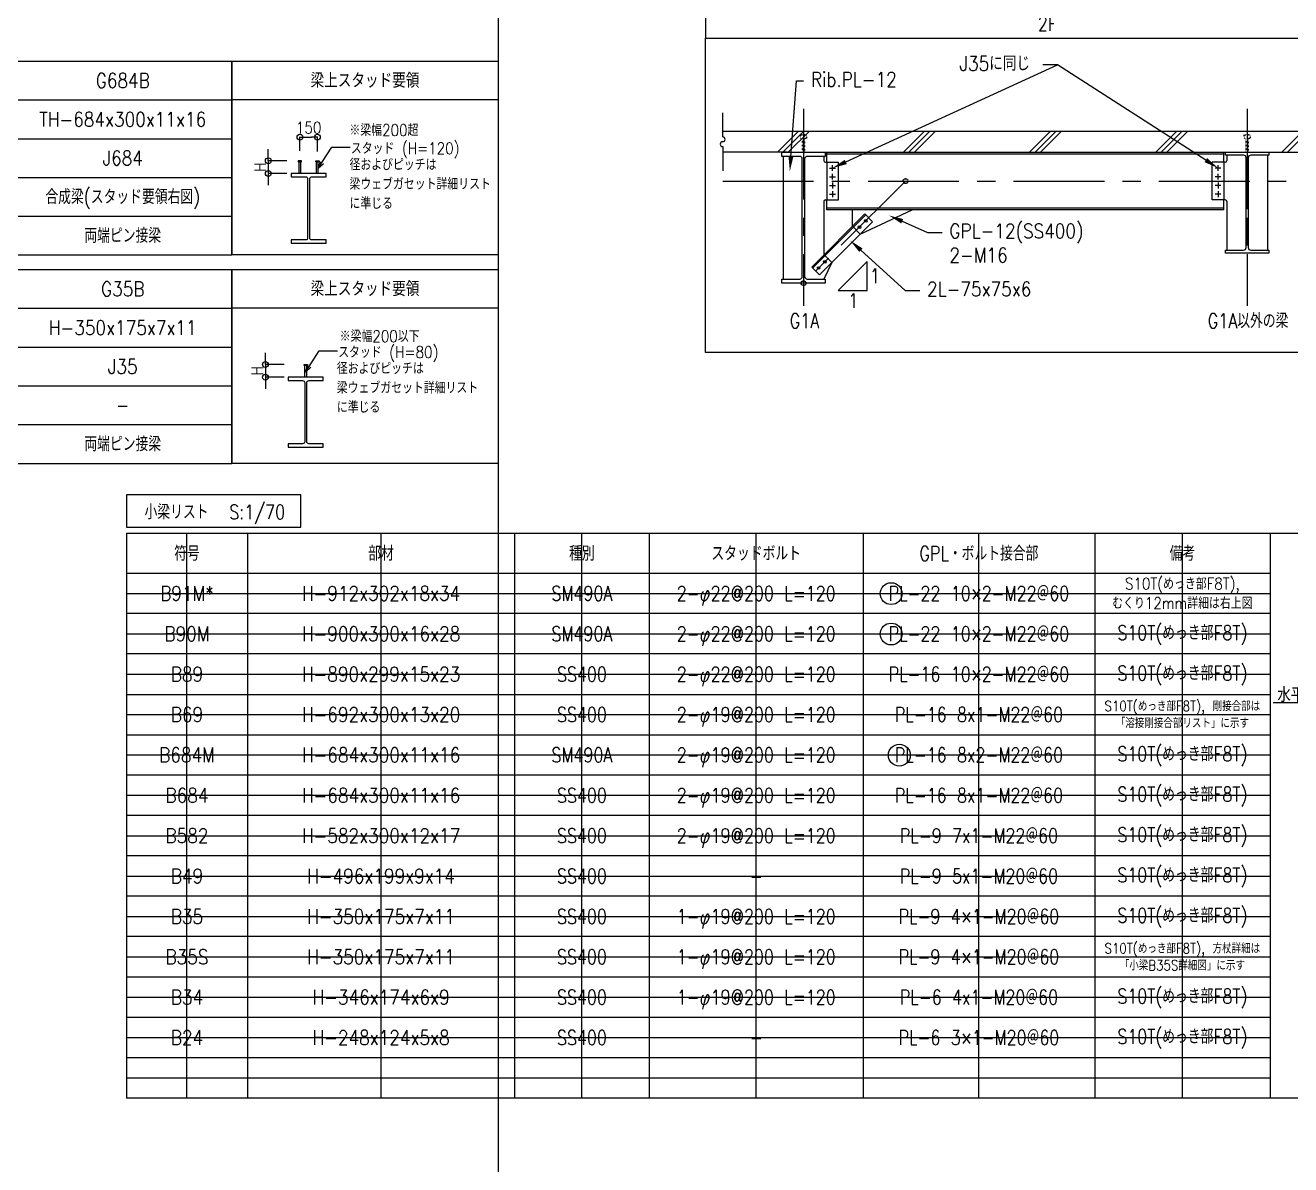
# Model space of a CAD drawing. Extents: x -668440 to 1010955, y -1678500 to 210463.
# Drawn here: x -154278 to -67254, y -679188 to -600807 of the extents above; entities that cross this region are included whole.
import ezdxf
from ezdxf import colors
from ezdxf.entities.mleader import LeaderData, LeaderLine
from ezdxf.enums import TextEntityAlignment as Align
from ezdxf.math import Vec2, Vec3

# ---------------------------------------------------------------- set-up
doc = ezdxf.new("R2010")
doc.units = 0
doc.header["$MEASUREMENT"] = 0
for name, pattern in [('CENTER', [2, 1.25, -0.25, 0.25, -0.25]), ('DASHED', [0.75, 0.5, -0.25]), ('DOT', [1.6, 0.4, -0.8, 0.4])]:
    doc.linetypes.add(name, pattern=pattern)
doc.layers.get('0').update_dxf_attribs({"color": 3, "linetype": 'CONTINUOUS'})
doc.layers.get('Defpoints').update_dxf_attribs({"color": 251, "linetype": 'CONTINUOUS'})
doc.layers.add('00_ADDL', color=253, linetype='CONTINUOUS', plot=False)
for name, color, linetype in [('RC床', 7, 'CONTINUOUS'), ('Sプレート', 1, 'CONTINUOUS'), ('Sプレート文字', 1, 'CONTINUOUS'), ('Sボルト', 2, 'CONTINUOUS'), ('S二次部材', 6, 'CONTINUOUS'), ('S二次部材文字', 6, 'CONTINUOUS'), ('S大梁', 4, 'CONTINUOUS'), ('S大梁文字', 4, 'CONTINUOUS'), ('s小梁', 7, 'CONTINUOUS'), ('S柱', 4, 'CONTINUOUS'), ('寸法', 3, 'CONTINUOUS'), ('注記', 3, 'CONTINUOUS'), ('罫線', 7, 'CONTINUOUS'), ('通り芯', 3, 'CENTER')]:
    doc.layers.add(name, color=color, linetype=linetype)
doc.styles.add('DRACAD', font='txt', dxfattribs={"width": 0.85, "bigfont": 'extfont2'})
doc.dimstyles.new('MYDIM', dxfattribs={"dimtxt": 120, "dimasz": 20, "dimexe": 1.25, "dimexo": 50, "dimgap": 50, "dimtad": 1, "dimdec": 4, "dimdsep": 46, "dimtxsty": 'DRACAD', "dimblk": 'ORIGIN', "dimcen": 2.5, "dimadec": 0, "dimazin": 0, "dimtfac": 1, "dimtdec": 4, "dimtmove": 0, "dimatfit": 3, "dimfxl": 1, "dimtolj": 1, "dimtzin": 0, "dimarcsym": 0})

# ---------------------------------------------------------------- blocks, each defined once
blk = doc.blocks.new('_ORIGIN')
at = {"color": 0, "linetype": 'ByBlock', "lineweight": -2}
blk.add_line((0, 0), (-1, 0), dxfattribs=at)
blk.add_circle((0, 0), 0.5, dxfattribs=at)
blk = doc.blocks.new('*D10491')
at = {"layer": 'Defpoints', "color": 0}
for p in [(75, 912), (-75, 746), (75, 739)]:
    blk.add_point(p, dxfattribs=at)
at = {"layer": '寸法', "color": 0, "lineweight": -2}
for p, q in [((-75, 796), (-75, 914)), ((-25, 912), (25, 912)), ((75, 789), (75, 914))]:
    blk.add_line(p, q, dxfattribs=at)
at = {"layer": '寸法', "color": 0, "linetype": 'ByBlock', "lineweight": -2, "xscale": 50, "yscale": 50, "zscale": 50, "rotation": 180}
blk.add_blockref('_ORIGIN', (-75, 912), dxfattribs=at)
at = {"layer": '寸法', "color": 0, "linetype": 'ByBlock', "lineweight": -2, "xscale": 50, "yscale": 50, "zscale": 50}
blk.add_blockref('_ORIGIN', (75, 912), dxfattribs=at)
at = {"layer": '寸法', "color": 0, "insert": (0, 994), "char_height": 100, "attachment_point": 5, "style": 'DRACAD'}
blk.add_mtext('\\A1;150', dxfattribs=at)
blk = doc.blocks.new('*D10492')
at = {"layer": 'Defpoints', "color": 0}
for p in [(-137, 710), (-347, 600), (-137, 600)]:
    blk.add_point(p, dxfattribs=at)
at = {"layer": '寸法', "color": 0, "lineweight": -2}
for p, q in [((-347, 760), (-347, 810)), ((-187, 710), (-348, 710)), ((-347, 710), (-347, 600)), ((-187, 600), (-348, 600)), ((-347, 550), (-347, 500))]:
    blk.add_line(p, q, dxfattribs=at)
at = {"layer": '寸法', "color": 0, "linetype": 'ByBlock', "lineweight": -2, "xscale": 50, "yscale": 50, "zscale": 50}
for p, rotation in [((-347, 710), 269.9999999999999), ((-347, 600), 89.99999999999991)]:
    blk.add_blockref('_ORIGIN', p, dxfattribs=dict(at, rotation=rotation))
at = {"layer": '寸法', "color": 0, "insert": (-417, 655), "char_height": 100, "attachment_point": 5, "rotation": 90, "style": 'DRACAD'}
blk.add_mtext('\\A1;H', dxfattribs=at)
blk = doc.blocks.new('*D10315')
at = {"layer": 'Defpoints', "color": 0}
for p in [(-137, 710), (-347, 600), (-137, 600)]:
    blk.add_point(p, dxfattribs=at)
at = {"layer": '寸法', "color": 0, "lineweight": -2}
for p, q in [((-347, 760), (-347, 810)), ((-187, 710), (-348, 710)), ((-347, 710), (-347, 600)), ((-187, 600), (-348, 600)), ((-347, 550), (-347, 500))]:
    blk.add_line(p, q, dxfattribs=at)
at = {"layer": '寸法', "color": 0, "linetype": 'ByBlock', "lineweight": -2, "xscale": 50, "yscale": 50, "zscale": 50}
for p, rotation in [((-347, 710), 269.9999999999999), ((-347, 600), 89.99999999999991)]:
    blk.add_blockref('_ORIGIN', p, dxfattribs=dict(at, rotation=rotation))
at = {"layer": '寸法', "color": 0, "insert": (-417, 655), "char_height": 100, "attachment_point": 5, "rotation": 90, "style": 'DRACAD'}
blk.add_mtext('\\A1;H', dxfattribs=at)
blk = doc.blocks.new('*D10529')
at = {"layer": 'Defpoints', "color": 0}
for p in [(-60161, -644005), (-59661, -644005), (-60161, -647422)]:
    blk.add_point(p, dxfattribs=at)
at = {"layer": '注記', "color": 0, "lineweight": -2}
for p, q in [((-60161, -645005), (-60161, -647422)), ((-59661, -645005), (-59661, -647422)), ((-60411, -647422), (-68467, -647422)), ((-59661, -647422), (-60161, -647422)), ((-59411, -647422), (-59161, -647422))]:
    blk.add_line(p, q, dxfattribs=at)
at = {"layer": '注記', "color": 0, "linetype": 'ByBlock', "lineweight": -2, "xscale": 250, "yscale": 250, "zscale": 250}
blk.add_blockref('_ORIGIN', (-60161, -647422), dxfattribs=at)
at = {"layer": '注記', "color": 0, "linetype": 'ByBlock', "lineweight": -2, "xscale": 250, "yscale": 250, "zscale": 250, "rotation": 180}
blk.add_blockref('_ORIGIN', (-59661, -647422), dxfattribs=at)
at = {"layer": '注記', "color": 0, "insert": (-64564, -646872), "char_height": 1000, "attachment_point": 5, "style": 'DRACAD'}
blk.add_mtext('\\A1;水平ボルト本数n', dxfattribs=at)
blk = doc.blocks.new('ピン大梁スタッド梁幅200超')
at = {"layer": 'S二次部材'}
for p, q in [((-87.76795, 709.99598), (-89.5, 708.99598)), ((-89.5, 708.99598), (-89.5, 700.99598)), ((-89.5, 700.99598), (-87.76795, 699.99598)), ((-62.23206, 709.99598), (-87.76795, 709.99598)), ((-87.76795, 699.99598), (-62.23206, 699.99598)), ((-83, 600), (-83, 696.99598)), ((-67, 600), (-67, 696.99598)), ((-60.5, 708.99598), (-62.23206, 709.99598)), ((-62.23206, 699.99598), (-60.5, 700.99598)), ((-60.5, 700.99598), (-60.5, 708.99598)), ((60.5, 708.99598), (62.23205, 709.99598)), ((60.5, 700.99598), (60.5, 708.99598)), ((62.23205, 699.99598), (60.5, 700.99598)), ((62.23205, 709.99598), (87.76794, 709.99598)), ((87.76794, 699.99598), (62.23205, 699.99598)), ((67, 600), (67, 696.99598)), ((83, 600), (83, 696.99598)), ((87.76794, 709.99598), (89.5, 708.99598)), ((89.5, 700.99598), (87.76794, 699.99598)), ((89.5, 708.99598), (89.5, 700.99598))]:
    blk.add_line(p, q, dxfattribs=at)
for centre, start, end in [((-86, 696.99598), 0, 90), ((-64, 696.99598), 90, 180), ((64, 696.99598), 0, 90), ((86, 696.99598), 90, 180)]:
    blk.add_arc(centre, 3, start, end, dxfattribs=at)
at = {"layer": 'S二次部材文字'}
for p, q in [((82.66171, 644.26407), (198.72016, 827.22883)), ((198.72016, 827.22883), (356.63736, 827.20586)), ((82.66171, 644.26407), (101.2245, 703.54215)), ((82.66171, 644.26407), (128.3766, 686.319))]:
    blk.add_line(p, q, dxfattribs=at)
at = {"layer": 'S大梁'}
blk.add_lwpolyline([(-150, 600), (-150, 572), (-27, 572, -0.4142135624), (-9, 554), (-9, 46, -0.4142135624), (-27, 28), (-150, 28), (-150, 0), (150, 0), (150, 28), (27, 28, -0.4142135624), (9, 46), (9, 554, -0.4142135624), (27, 572), (150, 572), (150, 600)], format="xyb", close=True, dxfattribs=at)
at = {"layer": 'S二次部材文字', "char_height": 100, "attachment_point": 1, "style": 'DRACAD'}
for s, insert, width in [('スタッド', (362.63736, 866.20586), 399.240375), ('(H=120)', (802.04361, 866.20586), 514.683375)]:
    blk.add_mtext(s, dxfattribs=dict(at, insert=insert, width=width))
at = {"layer": '注記', "char_height": 100, "attachment_point": 1, "style": 'DRACAD'}
for s, insert in [('※梁幅200超', (350.84396, 1022.66631)), ('径およびピッチは\\P梁ウェブガセット詳細リスト\\Pに準じる', (350.84396, 726.51078))]:
    blk.add_mtext(s, dxfattribs=dict(at, insert=insert))
at = {"layer": '寸法'}
dim = blk.add_linear_dim(base=(75, 912.29962), p1=(-75, 745.98158), p2=(75, 738.85045), dimstyle='MYDIM', override={"dimtxt": 100, "dimasz": 50, "dimexo": 50, "dimgap": 20, "dimtad": 1, "dimjust": 0, "dimtmove": 2}, dxfattribs=at)
dim.commit()
dim.dimension.update_dxf_attribs({"geometry": '*D10491', "text_midpoint": (0, 993.54962)})
dim = blk.add_linear_dim(base=(-347.10551, 600), p1=(-137.10551, 709.99598), p2=(-137.10551, 600), angle=90, text='H', dimstyle='MYDIM', override={"dimtxt": 100, "dimasz": 50, "dimexo": 50, "dimgap": 20, "dimtad": 1, "dimjust": 0, "dimtmove": 2}, dxfattribs=at)
dim.commit()
dim.dimension.update_dxf_attribs({"geometry": '*D10492', "text_midpoint": (-417.10551, 654.99799)})
blk = doc.blocks.new('ピン大梁スタッド梁幅200以下')
at = {"layer": 'S二次部材'}
for p, q in [((-14.5, 708.99598), (-12.76795, 709.99598)), ((-14.5, 700.99598), (-14.5, 708.99598)), ((-12.76795, 699.99598), (-14.5, 700.99598)), ((-12.76795, 709.99598), (12.76795, 709.99598)), ((12.76795, 699.99598), (-12.76795, 699.99598)), ((-8, 600), (-8, 696.99598)), ((8, 600), (8, 696.99598)), ((12.76795, 709.99598), (14.5, 708.99598)), ((14.5, 700.99598), (12.76795, 699.99598)), ((14.5, 708.99598), (14.5, 700.99598))]:
    blk.add_line(p, q, dxfattribs=at)
for centre, start, end in [((-11, 696.99598), 0, 90), ((11, 696.99598), 90, 180)]:
    blk.add_arc(centre, 3, start, end, dxfattribs=at)
at = {"layer": 'S二次部材文字'}
for p, q in [((-1.26674, 644.26407), (114.79171, 827.22883)), ((114.79171, 827.22883), (272.70891, 827.20586)), ((-1.26674, 644.26407), (17.29606, 703.54215)), ((-1.26674, 644.26407), (44.44815, 686.319))]:
    blk.add_line(p, q, dxfattribs=at)
at = {"layer": 'S大梁'}
blk.add_lwpolyline([(-150, 600), (-150, 572), (-27, 572, -0.4142135624), (-9, 554), (-9, 46, -0.4142135624), (-27, 28), (-150, 28), (-150, 0), (150, 0), (150, 28), (27, 28, -0.4142135624), (9, 46), (9, 554, -0.4142135624), (27, 572), (150, 572), (150, 600)], format="xyb", close=True, dxfattribs=at)
at = {"layer": 'S二次部材文字', "char_height": 100, "attachment_point": 1, "style": 'DRACAD'}
for s, insert, width in [('スタッド', (278.70891, 866.20586), 399.240375), ('(H=80)', (718.11516, 866.20586), 514.683375)]:
    blk.add_mtext(s, dxfattribs=dict(at, insert=insert, width=width))
at = {"layer": '注記', "char_height": 100, "attachment_point": 1, "style": 'DRACAD'}
for s, insert in [('※梁幅200以下', (291.81446, 1003.05866)), ('径およびピッチは\\P梁ウェブガセット詳細リスト\\Pに準じる', (266.91551, 726.51078))]:
    blk.add_mtext(s, dxfattribs=dict(at, insert=insert))
at = {"layer": '寸法'}
dim = blk.add_linear_dim(base=(-347.10551, 600), p1=(-137.10551, 709.99598), p2=(-137.10551, 600), angle=90, text='H', dimstyle='MYDIM', override={"dimtxt": 100, "dimasz": 50, "dimexo": 50, "dimgap": 20, "dimtad": 1, "dimjust": 0, "dimtmove": 2}, dxfattribs=at)
dim.commit()
dim.dimension.update_dxf_attribs({"geometry": '*D10315', "text_midpoint": (-417.10551, 654.99799)})
blk = doc.blocks.new('梁リスト')
for p, q in [((-244414.54184, -350546.05101, -34703.31), (-154414.54185, -350546.05101, -34703.31)), ((-154414.54185, -350546.05101, -34703.31), (-154414.54185, -363879.38435, -34703.31)), ((-244414.54184, -353212.71768, -34703.31), (-154414.54185, -353212.71768, -34703.31)), ((-239414.54184, -355879.38435, -34703.31), (-154414.54185, -355879.38435, -34703.31)), ((-244414.54184, -358546.05101, -34703.31), (-154414.54185, -358546.05101, -34703.31)), ((-229414.54184, -361212.71768, -34703.31), (-154414.54185, -361212.71768, -34703.31)), ((-199414.54184, -363879.38435, -34703.31), (-154414.54185, -363879.38435, -34703.31)), ((-244414.54184, -364879.38435, -34703.31), (-154414.54184, -364879.38435, -34703.31)), ((-154414.54184, -364879.38435, -34703.31), (-154414.54184, -378212.71768, -34703.31)), ((-244414.54184, -367546.05101, -34703.31), (-154414.54184, -367546.05101, -34703.31)), ((-239414.54184, -370212.71768, -34703.31), (-154414.54184, -370212.71768, -34703.31)), ((-244414.54184, -372879.38435, -34703.31), (-154414.54184, -372879.38435, -34703.31)), ((-229414.54184, -375546.05101, -34703.31), (-154414.54184, -375546.05101, -34703.31)), ((-244414.54184, -378212.71768, -34703.31), (-154414.54184, -378212.71768, -34703.31))]:
    blk.add_line(p, q)
for points in [[(-154414.54185, -350546.05101), (-136094.25075, -350546.05101), (-136094.25075, -363879.38435), (-154414.54185, -363879.38435)], [(-154414.54185, -350546.05101), (-136094.25075, -350546.05101), (-136094.25075, -353212.71768), (-154414.54185, -353212.71768)], [(-154414.54184, -364879.38435), (-136094.25075, -364879.38435), (-136094.25075, -378212.71768), (-154414.54184, -378212.71768)], [(-154414.54184, -364879.38435), (-136094.25075, -364879.38435), (-136094.25075, -367546.05101), (-154414.54184, -367546.05101)]]:
    blk.add_lwpolyline(points, close=True)
at = {"layer": '00_ADDL'}
blk.add_lwpolyline([(-246000, -294873.71862), (-136094.25075, -294873.71862), (-136094.25075, -427373.71862), (-246000, -427373.71862)], close=True, dxfattribs=at)
at = {"xscale": 8, "yscale": 8, "zscale": 8}
for name, p in [('ピン大梁スタッド梁幅200超', (-149128.94493, -363071.62096)), ('ピン大梁スタッド梁幅200以下', (-149328.94493, -377090.65394))]:
    blk.add_blockref(name, p, dxfattribs=at)
at = {"style": 'DRACAD'}
for s, width, p in [('G684B', 0.85, (-161914.54184, -351879.38435)), ('TH-684x300x11x16', 0.85, (-161914.54184, -354546.05102)), ('合成梁(スタッド要領右図)', 0.8, (-161914.54185, -359879.38435, 69406.62)), ('両端ピン接梁', 0.8, (-161914.54184, -362546.05102)), ('G35B', 0.85, (-161914.54184, -366212.71768)), ('H-350x175x7x11', 0.85, (-161914.54184, -368879.38435)), ('-', 0.8, (-161914.54184, -374212.71768)), ('両端ピン接梁', 0.8, (-161914.54184, -376879.38435))]:
    blk.add_text(s, height=1000, dxfattribs=dict(at, width=width)).set_placement(p, align=Align.MIDDLE_CENTER)
at = {"style": 'DRACAD', "width": 0.85}
for s, p in [('J684', (-161914.54184, -357212.71768)), ('J35', (-161914.54184, -371546.05101))]:
    blk.add_text(s, height=1000, dxfattribs=at).set_placement(p, align=Align.MIDDLE)
at = {"char_height": 1000, "width": 18320.2910908, "attachment_point": 5, "style": 'DRACAD'}
for insert in [(-145254.3963, -351879.38435), (-145254.3963, -366212.71768)]:
    blk.add_mtext('梁上スタッド要領', dxfattribs=dict(at, insert=insert))
blk = doc.blocks.new('横補剛材詳細図')
at = {"linetype": 'DOT'}
for points in [[(51004.6969, -1636009.02814), (50994.1969, -1636009.02814), (50994.1969, -1635984.02814), (51034.1969, -1635984.02814), (51034.1969, -1636009.02814), (51023.6969, -1636009.02814)], [(51023.6969, -1635984.02814), (51004.6969, -1635984.02814)], [(51004.6969, -1636009.02814), (51004.6969, -1636104.02814), (51023.6969, -1636104.02814), (51023.6969, -1636009.02814)], [(54055.97895, -1636009.02814), (54045.47895, -1636009.02814), (54045.47895, -1635984.02814), (54085.47895, -1635984.02814), (54085.47895, -1636009.02814), (54074.97895, -1636009.02814)], [(54074.97895, -1635984.02814), (54055.97895, -1635984.02814)], [(54055.97895, -1636009.02814), (54055.97895, -1636104.02814), (54074.97895, -1636104.02814), (54074.97895, -1636009.02814)]]:
    blk.add_lwpolyline(points, dxfattribs=at)
at = {"layer": 'RC床'}
for p, q in [((50458.64135, -1635998.47259), (50458.64135, -1635831.80592)), ((50458.64135, -1635959.5837), (54903.08579, -1635959.5837)), ((50978.94019, -1635959.5837), (50834.49574, -1636104.02814)), ((51016.65255, -1635959.5837), (50872.2081, -1636104.02814)), ((51054.36491, -1635959.5837), (50909.92047, -1636104.02814)), ((51846.3245, -1635959.5837), (51701.88006, -1636104.02814)), ((51884.03687, -1635959.5837), (51739.59242, -1636104.02814)), ((51921.74923, -1635959.5837), (51777.30478, -1636104.02814)), ((52713.70882, -1635959.5837), (52569.26438, -1636104.02814)), ((52751.42118, -1635959.5837), (52606.97674, -1636104.02814)), ((52789.13355, -1635959.5837), (52644.6891, -1636104.02814)), ((53581.09314, -1635959.5837), (53436.6487, -1636104.02814)), ((53618.8055, -1635959.5837), (53474.36106, -1636104.02814)), ((53656.51786, -1635959.5837), (53512.07342, -1636104.02814)), ((54448.47746, -1635959.5837), (54304.03301, -1636104.02814)), ((54486.18982, -1635959.5837), (54341.74538, -1636104.02814)), ((50458.64135, -1636065.13925), (50458.64135, -1636231.80592)), ((50903.08579, -1636102.69481), (50458.64135, -1636102.69481)), ((50903.08579, -1636104.02814), (50458.64135, -1636104.02814)), ((51125.30801, -1636102.69481), (53954.36784, -1636102.69481)), ((51125.30801, -1636104.02814), (53954.36784, -1636104.02814)), ((54176.59006, -1636102.69481), (54875.30801, -1636102.69481)), ((54176.59006, -1636104.02814), (54875.30801, -1636104.02814))]:
    blk.add_line(p, q, dxfattribs=at)
for centre, start, end in [((50458.64135, -1636048.47259), 90, 270), ((50458.64135, -1636015.13925), 270, 90)]:
    blk.add_arc(centre, 16.66667, start, end, dxfattribs=at)
at = {"layer": 'Sプレート'}
for p, q in [((50874.1969, -1636132.91703), (50874.1969, -1636976.02814)), ((51154.1969, -1636132.02814), (51154.1969, -1636160.91703)), ((53925.47895, -1636124.02814), (53925.47895, -1636160.91703)), ((54205.47895, -1636124.02814), (54205.47895, -1636777.02814)), ((54205.47895, -1636124.02814), (54205.47895, -1636777.02814)), ((51165.30801, -1636172.02814), (51254.1969, -1636172.02814)), ((51254.1969, -1636432.02814), (51254.1969, -1636172.02814)), ((53914.36784, -1636172.02814), (53825.47895, -1636172.02814)), ((53825.47895, -1636432.02814), (53825.47895, -1636172.02814)), ((51154.1969, -1636443.13925), (51154.1969, -1636809.85805)), ((51165.30801, -1636432.02814), (51254.1969, -1636432.02814)), ((53914.36784, -1636432.02814), (53825.47895, -1636432.02814)), ((53925.47895, -1636443.13925), (53925.47895, -1636777.02814)), ((51352.02681, -1636613.16523), (51352.02681, -1636500.02814)), ((51405.05982, -1636666.19823), (51761.41273, -1636500.02814)), ((53925.47895, -1636498.13925), (53925.47895, -1636777.02814)), ((51352.02681, -1636613.16523), (51405.05982, -1636666.19823)), ((51155.33399, -1636809.85805), (51154.1969, -1636809.85805)), ((51208.367, -1636862.89106), (51155.33399, -1636809.85805)), ((51208.367, -1636862.89106), (51154.1969, -1636976.02814))]:
    blk.add_line(p, q, dxfattribs=at)
for centre, start, end in [((51165.30801, -1636160.91703), 180, 270), ((53914.36784, -1636160.91703), 270, 0), ((51165.30801, -1636443.13925), 90, 180), ((53914.36784, -1636443.13925), 0, 90)]:
    blk.add_arc(centre, 11.11111, start, end, dxfattribs=at)
at = {"layer": 'Sボルト'}
for p, q in [((51194.1969, -1636212.02814), (51234.1969, -1636212.02814)), ((51214.1969, -1636232.02814), (51214.1969, -1636192.02814)), ((53885.47895, -1636212.02814), (53845.47895, -1636212.02814)), ((53865.47895, -1636232.02814), (53865.47895, -1636192.02814)), ((51194.1969, -1636272.02814), (51234.1969, -1636272.02814)), ((51214.1969, -1636292.02814), (51214.1969, -1636252.02814)), ((51214.1969, -1636312.02814), (51214.1969, -1636352.02814)), ((53885.47895, -1636272.02814), (53845.47895, -1636272.02814)), ((53865.47895, -1636292.02814), (53865.47895, -1636252.02814)), ((53865.47895, -1636312.02814), (53865.47895, -1636352.02814)), ((51194.1969, -1636332.02814), (51234.1969, -1636332.02814)), ((51194.1969, -1636392.02814), (51234.1969, -1636392.02814)), ((51214.1969, -1636372.02814), (51214.1969, -1636412.02814)), ((53885.47895, -1636332.02814), (53845.47895, -1636332.02814)), ((53885.47895, -1636392.02814), (53845.47895, -1636392.02814)), ((53865.47895, -1636372.02814), (53865.47895, -1636412.02814))]:
    blk.add_line(p, q, dxfattribs=at)
at = {"layer": 'S二次部材', "linetype": 'CENTER', "ltscale": 500}
for p, q in [((51436.87962, -1636528.31241), (51070.48117, -1636894.71086)), ((51443.24358, -1636534.67637), (51076.84513, -1636901.07482)), ((51489.91263, -1636581.34542), (51123.51418, -1636947.74387))]:
    blk.add_line(p, q, dxfattribs=at)
at = {"layer": 'S二次部材'}
for p, q in [((51436.87962, -1636528.31241), (51489.91263, -1636581.34542)), ((51123.51418, -1636947.74387), (51070.48117, -1636894.71086))]:
    blk.add_line(p, q, dxfattribs=at)
for centre in [(51442.18292, -1636576.04212), (51399.75652, -1636618.46853), (51118.21088, -1636900.01416), (51160.63729, -1636857.58776)]:
    blk.add_circle(centre, 9, dxfattribs=at)
at = {"layer": 'S大梁'}
blk.add_lwpolyline([(53915.47895, -1636777.02814), (54040.97895, -1636777.02814), (54053.70687, -1636771.75606), (54058.97895, -1636759.02814), (54058.97895, -1636142.02814), (54053.70687, -1636129.30022), (54040.97895, -1636124.02814), (53915.47895, -1636124.02814), (53915.47895, -1636104.02814), (54215.47895, -1636104.02814), (54215.47895, -1636124.02814), (54089.97895, -1636124.02814), (54077.25103, -1636129.30022), (54071.97895, -1636142.02814), (54071.97895, -1636759.02814), (54077.25103, -1636771.75606), (54089.97895, -1636777.02814), (54215.47895, -1636777.02814), (54215.47895, -1636797.02814), (53915.47895, -1636797.02814)], close=True, dxfattribs=at)
at = {"layer": 's小梁'}
for p, q in [((51174.1969, -1636172.02814), (51174.1969, -1636104.02814)), ((51174.1969, -1636104.02814), (53905.47895, -1636104.02814)), ((51174.1969, -1636115.02814), (53905.47895, -1636115.02814)), ((53905.47895, -1636172.02814), (53905.47895, -1636104.02814)), ((51174.1969, -1636500.02814), (51174.1969, -1636432.02814)), ((53905.47895, -1636500.02814), (53905.47895, -1636432.02814))]:
    blk.add_line(p, q, dxfattribs=at)
at = {"layer": 's小梁', "linetype": 'DASHED', "ltscale": 1000}
for p, q in [((51174.1969, -1636172.02814), (51174.1969, -1636432.02814)), ((53905.47895, -1636172.02814), (53905.47895, -1636432.02814))]:
    blk.add_line(p, q, dxfattribs=at)
at = {"layer": 's小梁'}
for points in [[(53905.47895, -1636489.02814), (51174.1969, -1636489.02814)], [(53905.47895, -1636500.02814), (51174.1969, -1636500.02814)]]:
    blk.add_lwpolyline(points, dxfattribs=at)
at = {"layer": 'S柱'}
blk.add_lwpolyline([(51164.1969, -1636104.02814), (51164.1969, -1636132.02814), (51040.1969, -1636132.02814, 0.4142135624), (51022.1969, -1636150.02814), (51022.1969, -1636958.02814, 0.4142135624), (51040.1969, -1636976.02814), (51164.1969, -1636976.02814), (51164.1969, -1637004.02814), (50864.1969, -1637004.02814), (50864.1969, -1636976.02814), (50988.1969, -1636976.02814, 0.4142135624), (51006.1969, -1636958.02814), (51006.1969, -1636150.02814, 0.4142135624), (50988.1969, -1636132.02814), (50864.1969, -1636132.02814), (50864.1969, -1636104.02814)], format="xyb", close=True, dxfattribs=at)
at = {"layer": '注記'}
blk.add_lwpolyline([(51451.54328, -1637054.21841), (51451.54328, -1636854.21841), (51251.54328, -1637054.21841)], close=True, dxfattribs=at)
at = {"layer": '罫線'}
for points in [[(50339.66919, -1635319.48282), (55142.51897, -1635319.48282), (55142.51897, -1635119.48282), (50339.66919, -1635119.48282)], [(50339.66919, -1635319.48282), (55142.51897, -1635319.48282), (55142.51897, -1637482.0528), (50339.66919, -1637482.0528)]]:
    blk.add_lwpolyline(points, close=True, dxfattribs=at)
at = {"layer": '通り芯', "linetype": 'CENTER', "ltscale": 500}
for p, q in [((51014.1969, -1635804.62053), (51014.1969, -1637159.5837)), ((54065.47895, -1635804.62053), (54065.47895, -1637159.5837)), ((54065.47895, -1635870.69481), (54065.47895, -1636881.80592)), ((50458.64135, -1636302.02814), (54903.08579, -1636302.02814)), ((51716.1969, -1636302.02814), (51014.1969, -1637004.02814))]:
    blk.add_line(p, q, dxfattribs=at)
at = {"layer": '通り芯'}
for centre in [(51716.1969, -1636302.02814), (51014.1969, -1637004.02814)]:
    blk.add_circle(centre, 16.66667, dxfattribs=at)
at = {"layer": 'S大梁文字', "style": 'DRACAD', "width": 0.8}
for s, p in [('G1A', (51020.81597, -1637313.52881)), ('G1A以外の梁', (54072.09802, -1637313.52881))]:
    blk.add_text(s, height=100, dxfattribs=at).set_placement(p, align=Align.CENTER)
at = {"layer": '注記', "style": 'DRACAD', "width": 0.8}
blk.add_text('2F', height=100, dxfattribs=at).set_placement((52691.09408, -1635219.48282), align=Align.MIDDLE_CENTER)
blk.add_text('1', height=100, dxfattribs=at).set_placement((51471.54328, -1636954.21841), align=Align.MIDDLE_LEFT)
blk.add_text('1', height=100, dxfattribs=at).set_placement((51356.55521, -1637074.21841), align=Align.TOP_CENTER)
at = {"layer": 'Sプレート文字'}
ml = blk.add_multileader_mtext('Standard', dxfattribs=at)
ml.set_content('J35に同じ', style='DRACAD')
ml.set_leader_properties(color=256)
ml.build(insert=Vec2(0, 0))
ml.multileader.update_dxf_attribs({"dogleg_length": 100, "arrow_head_size": 100})
ctx = ml.context
ctx.base_point, ctx.char_height, ctx.arrow_head_size, ctx.landing_gap_size, ctx.plane_origin = Vec3(52037.2471, -1635502.67401), 100, 100, 50, Vec3(74347.17235, -1023166.8508)
notes = []
notes.append((ctx, [(1, (1, 1, 0), (52759.9971, -1635502.67401), (-1, 0), 100, [(0, [(51214.1969, -1636212.02814)], 0, []), (1, [(53865.47895, -1636212.02814)], 0, [])])]))
ctx.mtext.insert = Vec3(52087.2471, -1635442.67401)
ml = blk.add_multileader_mtext('Standard', dxfattribs=at)
ml.set_content('Rib.PL-12', style='DRACAD')
ml.set_leader_properties(color=256)
ml.build(insert=Vec2(0, 0))
ml.multileader.update_dxf_attribs({"dogleg_length": 100, "arrow_head_size": 100})
ctx = ml.context
ctx.base_point, ctx.char_height, ctx.arrow_head_size, ctx.landing_gap_size, ctx.plane_origin = Vec3(51015.31385, -1635613.02186), 100, 100, 50, Vec3(73884.04224, -1024677.19865)
notes.append((ctx, [(0, (1, 1, 0), (50965.91228, -1635613.02186), (1, 0), 49.40157, [(0, [(50920.32953, -1636234.19711)], 0, [])])]))
ctx.mtext.insert = Vec3(51065.31385, -1635553.02186)
ml = blk.add_multileader_mtext('Standard', dxfattribs=at)
ml.set_content('GPL-12(SS400)\\P2-M16', style='DRACAD')
ml.set_leader_properties(color=256)
ml.build(insert=Vec2(0, 0))
ml.multileader.update_dxf_attribs({"dogleg_length": 100, "arrow_head_size": 100})
ctx = ml.context
ctx.base_point, ctx.char_height, ctx.arrow_head_size, ctx.landing_gap_size, ctx.plane_origin = Vec3(51967.60544, -1636655.09401), 100, 100, 50, Vec3(74433.96964, -1024243.35729)
notes.append((ctx, [(0, (1, 1, 0), (51867.60544, -1636655.09401), (1, 0), 100, [(0, [(51601.5902, -1636538.40309)], 0, [])])]))
ctx.mtext.insert = Vec3(52017.60544, -1636595.09401)
at = {"layer": 'S二次部材文字'}
ml = blk.add_multileader_mtext('Standard', dxfattribs=at)
ml.set_content('2L-75x75x6', style='DRACAD')
ml.set_leader_properties(color=256)
ml.build(insert=Vec2(0, 0))
ml.multileader.update_dxf_attribs({"dogleg_length": 100, "arrow_head_size": 100})
ctx = ml.context
ctx.base_point, ctx.char_height, ctx.arrow_head_size, ctx.landing_gap_size, ctx.plane_origin = Vec3(51813.77711, -1637054.73585), 100, 100, 50, Vec3(74290.31447, -1024483.69703)
notes.append((ctx, [(0, (1, 1, 0), (51713.77711, -1637054.73585), (1, 0), 100, [(0, [(51335.02518, -1636710.37048)], 0, [])])]))
ctx.mtext.insert = Vec3(51863.77711, -1636994.73585)
for ctx, leaders in notes:
    for number, flags, end, landing, length, lines in leaders:
        leader = LeaderData()
        leader.index, (leader.has_last_leader_line, leader.has_dogleg_vector, leader.attachment_direction) = number, flags
        leader.last_leader_point, leader.dogleg_vector, leader.dogleg_length = Vec3(end), Vec3(landing), length
        for number, points, colour, breaks in lines:
            line = LeaderLine()
            line.index, line.vertices, line.color, line.breaks = number, Vec3.list(points), colors.encode_raw_color(colour), breaks
            leader.lines.append(line)
        ctx.leaders.append(leader)

msp = doc.modelspace()

# ---------------------------------------------------------------- linework, layer by layer
at = {"layer": 'Defpoints'}
for p, q in [((-143159.44042, -674610.2587, 333.33333), (-143159.44042, -635754.65505, 333.33333)), ((-129810.83045, -674610.2587, 333.33333), (-129810.83045, -635754.65505, 333.33333)), ((-115998.563, -674610.2587, 333.33333), (-115998.563, -635754.65505, 333.33333)), ((-104013.26399, -674610.2587, 333.33333), (-104013.26399, -635754.65505, 333.33333)), ((-88694.8879, -674610.2587, 333.33333), (-88694.8879, -635754.65505, 333.33333)), ((-74703.92532, -674610.2587, 333.33333), (-74703.92532, -635754.65505, 333.33333)), ((-147325.41257, -639888.03647, 333.33333), (-68675.66945, -639888.03647, 333.33333)), ((-147325.41257, -642665.81425, 333.33333), (-68675.66945, -642665.81425, 333.33333)), ((-147325.41257, -645443.59203, 333.33333), (-68675.66945, -645443.59203, 333.33333)), ((-147325.41257, -648221.36981, 333.33333), (-68675.66945, -648221.36981, 333.33333)), ((-147325.41257, -650999.14758, 333.33333), (-68675.66945, -650999.14758, 333.33333)), ((-147325.41257, -653776.92536, 333.33333), (-68675.66945, -653776.92536, 333.33333)), ((-147325.41257, -656554.70314, 333.33333), (-68675.66945, -656554.70314, 333.33333)), ((-147325.41257, -659332.48092, 333.33333), (-68675.66945, -659332.48092, 333.33333)), ((-147325.41257, -662110.2587, 333.33333), (-68675.66945, -662110.2587, 333.33333)), ((-147325.41257, -664888.03647, 333.33333), (-68675.66945, -664888.03647, 333.33333)), ((-147325.41257, -667665.81425, 333.33333), (-68675.66945, -667665.81425, 333.33333)), ((-147325.41257, -670443.59203, 333.33333), (-68675.66945, -670443.59203, 333.33333)), ((-147325.41257, -673221.36981, 333.33333), (-68675.66945, -673221.36981, 333.33333))]:
    msp.add_line(p, q, dxfattribs=at)
at = {"layer": '注記'}
for p, q in [((-147325.41257, -633114.84027, 333.33333), (-147325.41257, -635337.98838, 333.33333)), ((-135328.19056, -633114.84027, 333.33333), (-147325.41257, -633114.84027, 333.33333)), ((-135328.19056, -635337.98838, 333.33333), (-135328.19056, -633114.84027, 333.33333)), ((-147325.41257, -635337.98838, 333.33333), (-135328.19056, -635337.98838, 333.33333)), ((-147325.41257, -635754.65505, 333.33333), (-47813.35565, -635754.65505, 333.33333)), ((-147325.41257, -635754.65505, 333.33333), (-147325.41257, -674610.2587, 333.33333)), ((-138993.46827, -635754.65505, 333.33333), (-138993.46827, -674610.2587, 333.33333)), ((-120628.19263, -635754.65505, 333.33333), (-120628.19263, -674610.2587, 333.33333)), ((-111368.93337, -635754.65505, 333.33333), (-111368.93337, -674610.2587, 333.33333)), ((-96657.5946, -635754.65505, 333.33333), (-96657.5946, -674610.2587, 333.33333)), ((-80732.18119, -635754.65505, 333.33333), (-80732.18119, -674610.2587, 333.33333)), ((-68675.66945, -635754.65505, 333.33333), (-68675.66945, -674610.2587, 333.33333)), ((-147325.41257, -638499.14758, 333.33333), (-68675.66945, -638499.14758, 333.33333)), ((-68675.66945, -641276.92536, 333.33333), (-147325.41257, -641276.92536, 333.33333)), ((-68675.66945, -644054.70314, 333.33333), (-147325.41257, -644054.70314, 333.33333)), ((-147325.41257, -646832.48092, 333.33333), (-68675.66945, -646832.48092, 333.33333)), ((-147325.41257, -649610.2587, 333.33333), (-68675.66945, -649610.2587, 333.33333)), ((-68675.66945, -652388.03647, 333.33333), (-147325.41257, -652388.03647, 333.33333)), ((-68675.66945, -655165.81425, 333.33333), (-147325.41257, -655165.81425, 333.33333)), ((-68675.66945, -657943.59203, 333.33333), (-147325.41257, -657943.59203, 333.33333)), ((-68675.66945, -657943.59203, 333.33333), (-147325.41257, -657943.59203, 333.33333)), ((-68675.66945, -660721.36981, 333.33333), (-147325.41257, -660721.36981, 333.33333)), ((-68675.66945, -663499.14758, 333.33333), (-147325.41257, -663499.14758, 333.33333)), ((-68675.66945, -666276.92536, 333.33333), (-147325.41257, -666276.92536, 333.33333)), ((-68675.66945, -669054.70314, 333.33333), (-147325.41257, -669054.70314, 333.33333)), ((-68675.66945, -671832.48092, 333.33333), (-147325.41257, -671832.48092, 333.33333)), ((-47813.35565, -674610.2587, 333.33333), (-147325.41257, -674610.2587, 333.33333))]:
    msp.add_line(p, q, dxfattribs=at)
for centre in [(-94731.78273, -639903.62849, 34703.31), (-94731.78273, -642681.40627, 34703.31), (-94168.63153, -651014.7396, 34703.31)]:
    msp.add_circle(centre, 750, dxfattribs=at)

# ---------------------------------------------------------------- block references
msp.add_blockref('梁リスト', (14339.11049, -252728.48218))
at = {"xscale": 10, "yscale": 10, "zscale": 10}
msp.add_blockref('横補剛材詳細図', (-610901.63483, 15751496.77155), dxfattribs=at)

# ---------------------------------------------------------------- texts
at = {"style": 'DRACAD'}
for s, width, p in [('B91M*', 0.85, (-143159.44042, -639888.03647, 333.33333)), ('H-912x302x18x34', 0.85, (-129810.83045, -639888.03647, 333.33333)), ('B90M', 0.85, (-143159.44042, -642665.81425, 333.33333)), ('H-900x300x16x28', 0.85, (-129810.83045, -642665.81425, 333.33333)), ('B89', 0.85, (-143159.44042, -645443.59203, 333.33333)), ('H-890x299x15x23', 0.85, (-129810.83045, -645443.59203, 333.33333)), ('B69', 0.85, (-143159.44042, -648221.36981, 333.33333)), ('H-692x300x13x20', 0.85, (-129810.83045, -648221.36981, 333.33333)), ('B684M', 0.85, (-143159.44042, -650999.14758, 333.33333)), ('H-684x300x11x16', 0.85, (-129810.83045, -650999.14758, 333.33333)), ('B684', 0.85, (-143159.44042, -653776.92536, 333.33333)), ('H-684x300x11x16', 0.85, (-129810.83045, -653776.92536, 333.33333)), ('B582', 0.85, (-143159.44042, -656554.70314, 333.33333)), ('H-582x300x12x17', 0.85, (-129810.83045, -656554.70314, 333.33333)), ('SS400', 0.8, (-115998.563, -656554.70314, 333.33333)), ('PL-9 7x1-M22＠60', 0.8, (-88694.8879, -656554.70314, 54316.26)), ('PL-9 5x1-M20＠60', 0.8, (-88694.8879, -659332.48092, 54316.26)), ('B49', 0.85, (-143159.44042, -659332.48092, 333.33333)), ('H-496x199x9x14', 0.85, (-129810.83045, -659332.48092, 333.33333)), ('SS400', 0.8, (-115998.563, -659332.48092, 333.33333)), ('-', 0.8, (-104013.26399, -659332.48092, 333.33333)), ('B24', 0.85, (-143159.44042, -670443.59203, 333.33333)), ('H-248x124x5x8', 0.85, (-129810.83045, -670443.59203, 333.33333))]:
    msp.add_text(s, height=1000, dxfattribs=dict(at, width=width)).set_placement(p, align=Align.MIDDLE_CENTER)
at = {"style": 'DRACAD', "width": 0.8}
for p in [(-74703.92532, -656554.70314, 333.33333), (-74703.92532, -659332.48092, 333.33333)]:
    msp.add_text('S10T(めっき部F8T)', height=1000, dxfattribs=at).set_placement(p, align=Align.MIDDLE)
at = {"layer": '注記', "style": 'DRACAD', "width": 0.8}
msp.add_text('小梁リスト  S:1/70', height=1000, dxfattribs=at).set_placement((-141245.78305, -634783.82173, 333.33333), align=Align.CENTER)
at = {"layer": '注記', "style": 'DRACAD'}
for s, width, p in [('符号', 0.8, (-143159.44042, -637141.07289, 333.33333)), ('部材', 0.8, (-129810.83045, -637141.07289, 333.33333)), ('種別', 0.8, (-115998.563, -637141.07289, 333.33333)), ('スタッドボルト', 0.8, (-104013.26399, -637141.07289, 333.33333)), ('GPL・ボルト接合部', 0.8, (-88694.8879, -637141.07289, 333.33333)), ('備考', 0.8, (-74703.92532, -637141.07289, 333.33333)), ('SM490A', 0.8, (-115998.563, -639888.03647, 333.33333)), ('2-φ22@200 L=120', 0.8, (-104013.26399, -639888.03647, 333.33333)), ('PL-22 10×2-M22＠60', 0.8, (-88694.8879, -639888.03647, 54316.26)), ('SM490A', 0.8, (-115998.563, -642665.81425, 333.33333)), ('2-φ22@200 L=120', 0.8, (-104013.26399, -642665.81425, 333.33333)), ('PL-22 10×2-M22＠60', 0.8, (-88694.8879, -642665.81425, 54316.26)), ('SS400', 0.8, (-115998.563, -645443.59203, 333.33333)), ('2-φ22@200 L=120', 0.8, (-104013.26399, -645443.59203, 333.33333)), ('PL-16 10×2-M22＠60', 0.8, (-88694.8879, -645443.59203, 54316.26)), ('SS400', 0.8, (-115998.563, -648221.36981, 333.33333)), ('2-φ19@200 L=120', 0.8, (-104013.26399, -648221.36981, 333.33333)), ('PL-16 8x1-M22＠60', 0.8, (-88694.8879, -648221.36981, 54316.26)), ('SM490A', 0.8, (-115998.563, -650999.14758, 333.33333)), ('2-φ19@200 L=120', 0.8, (-104013.26399, -650999.14758, 333.33333)), ('PL-16 8x2-M22＠60', 0.8, (-88694.8879, -650999.14758, 54316.26)), ('SS400', 0.8, (-115998.563, -653776.92536, 333.33333)), ('2-φ19@200 L=120', 0.8, (-104013.26399, -653776.92536, 333.33333)), ('PL-16 8x1-M22＠60', 0.8, (-88694.8879, -653776.92536, 54316.26)), ('2-φ19@200 L=120', 0.8, (-104013.26399, -656554.70314, 333.33333)), ('B35', 0.85, (-143159.44042, -662110.2587, 333.33333)), ('H-350x175x7x11', 0.85, (-129810.83045, -662110.2587, 333.33333)), ('SS400', 0.8, (-115998.563, -662110.2587, 333.33333)), ('1-φ19@200 L=120', 0.8, (-104013.26399, -662110.2587, 333.33333)), ('PL-9 4×1-M20＠60', 0.8, (-88694.8879, -662110.2587, 333.33333)), ('B35S', 0.85, (-143159.44042, -664888.03647, 333.33333)), ('H-350x175x7x11', 0.85, (-129810.83045, -664888.03647, 333.33333)), ('SS400', 0.8, (-115998.563, -664888.03647, 333.33333)), ('1-φ19@200 L=120', 0.8, (-104013.26399, -664888.03647, 333.33333)), ('PL-9 4×1-M20＠60', 0.8, (-88694.8879, -664888.03647, 333.33333)), ('B34', 0.85, (-143159.44042, -667665.81425, 333.33333)), ('H-346x174x6x9', 0.85, (-129810.83045, -667665.81425, 333.33333)), ('SS400', 0.8, (-115998.563, -667665.81425, 333.33333)), ('1-φ19@200 L=120', 0.8, (-104013.26399, -667665.81425, 333.33333)), ('PL-6 4x1-M20＠60', 0.8, (-88694.8879, -667665.81425, 54316.26)), ('SS400', 0.8, (-115998.563, -670443.59203, 333.33333)), ('PL-6 3×1-M20＠60', 0.8, (-88694.8879, -670443.59203, 333.33333)), ('-', 0.8, (-104013.26399, -670443.59203, 333.33333))]:
    msp.add_text(s, height=1000, dxfattribs=dict(at, width=width)).set_placement(p, align=Align.MIDDLE_CENTER)
at = {"layer": '注記', "style": 'DRACAD', "width": 0.8}
for p in [(-74703.92532, -642665.81425, 333.33333), (-74703.92532, -645443.59203, 333.33333), (-74703.92532, -650999.14758, 333.33333), (-74703.92532, -653776.92536, 333.33333), (-74703.92532, -662110.2587, 333.33333), (-74703.92532, -667665.81425, 333.33333), (-74703.92532, -670443.59203, 333.33333)]:
    msp.add_text('S10T(めっき部F8T)', height=1000, dxfattribs=at).set_placement(p, align=Align.MIDDLE)
at = {"layer": '注記', "attachment_point": 5, "style": 'DRACAD'}
for s, insert, char_height in [('S10T(めっき部F8T),\\Pむくり12mm詳細は右上図', (-74703.92532, -639888.03647, 333.33333), 800), ('S10T(めっき部F8T), 剛接合部は\\P「溶接剛接合部リスト」に示す', (-74703.92532, -648221.36981, 333.33333), 700), ('S10T(めっき部F8T), 方杖詳細は\\P「小梁B35S詳細図」に示す', (-74703.92532, -664888.03647, 333.33333), 700)]:
    msp.add_mtext(s, dxfattribs=dict(at, insert=insert, char_height=char_height))

# ---------------------------------------------------------------- dimensions: what is measured, and where the dimension line sits
at = {"layer": '注記'}
dim = msp.add_linear_dim(base=(-60160.52733, -647422.43861, 666.66667), p1=(-59660.52733, -644005.27591, 666.66667), p2=(-60160.52733, -644005.27591, 666.66667), text='水平ボルト本数n', dimstyle='MYDIM', override={"dimtxt": 1000, "dimasz": 250, "dimexe": 0, "dimexo": 1000}, dxfattribs=at)
dim.commit()
dim.dimension.update_dxf_attribs({"geometry": '*D10529', "text_midpoint": (-64563.86067, -647422.43861, 666.66667), "dimtype": 160})

doc.saveas('drawing.dxf')
